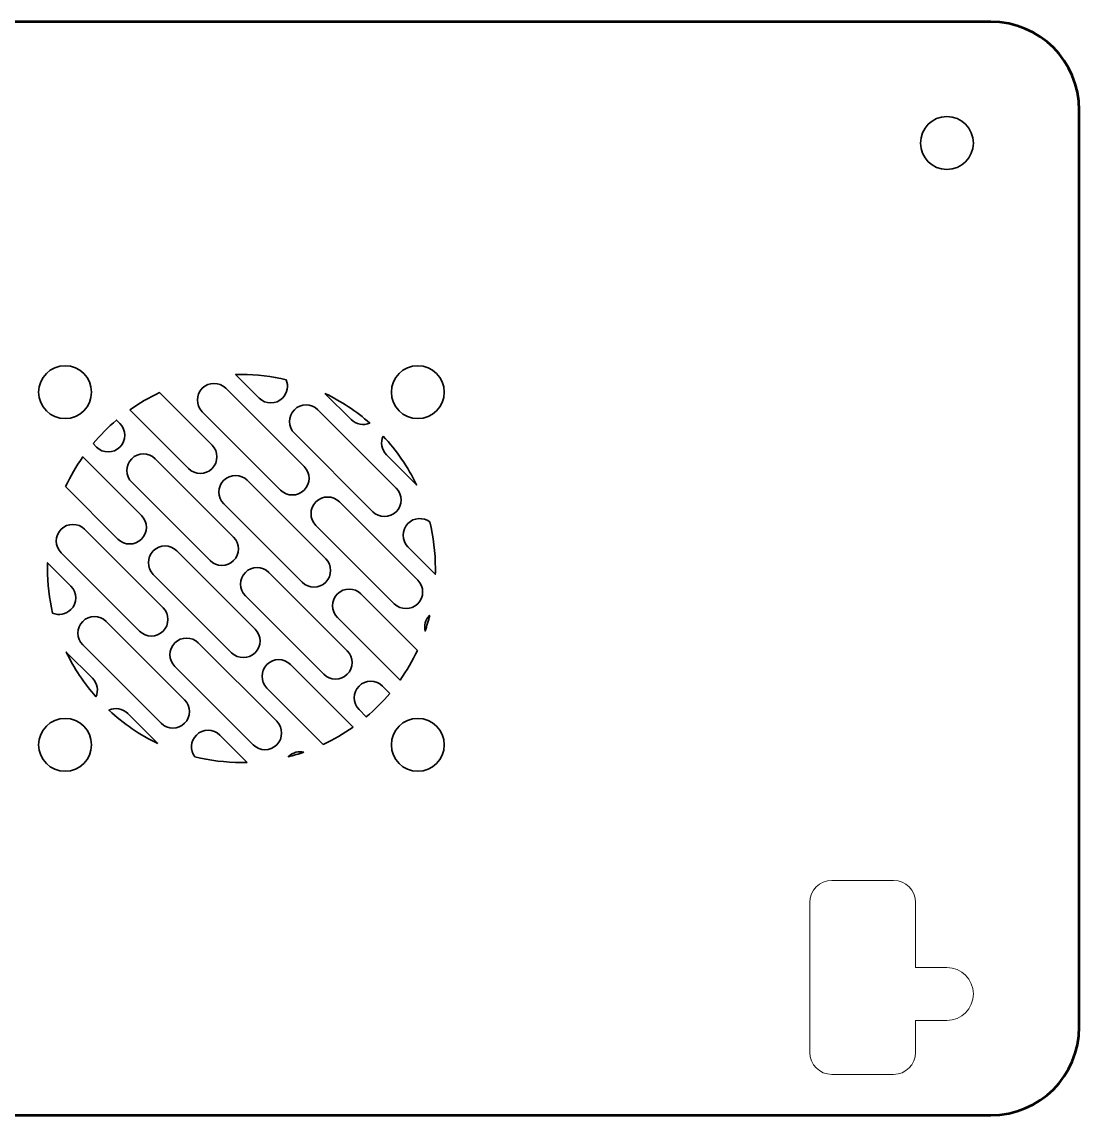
# Model space of a CAD drawing. Header units: centimetres. Extents: x -15.3 to -5.7, y -0.3 to 12.3.
# Drawn here: x -11.75 to -5.75, y 6.05 to 12.25 of the extents above; entities that cross this region are included whole.
import ezdxf

# ---------------------------------------------------------------- set-up
doc = ezdxf.new("R2010")
doc.units = ezdxf.units.CM
doc.header["$MEASUREMENT"] = 0
doc.layers.add('Layer 1', color=7, linetype='Continuous')

msp = doc.modelspace()

# ---------------------------------------------------------------- linework, layer by layer
at = {"layer": 'Layer 1', "color": 250, "lineweight": 35}
for centre in [(-6.4995, 11.563), (-11.5, 10.15), (-9.5, 10.15), (-11.5, 8.15), (-9.5, 8.15)]:
    msp.add_ellipse(centre, major_axis=(0, 0.15), ratio=1, dxfattribs=at)
at = {"layer": 'Layer 1', "lineweight": 53}
msp.add_open_spline([(-14.74997, 12.25006), (-14.74997, 12.25006), (-6.25004, 12.25006), (-6.25004, 12.25006), (-6.25004, 12.25006), (-5.97304, 12.25006), (-5.74994, 12.02697), (-5.74994, 11.74996), (-5.74994, 11.74996), (-5.74994, 11.74996), (-5.74994, 6.55004), (-5.74994, 6.55004), (-5.74994, 6.55004), (-5.74994, 6.27304), (-5.97304, 6.04994), (-6.25004, 6.04994), (-6.25004, 6.04994), (-6.25004, 6.04994), (-14.74997, 6.04994), (-14.74997, 6.04994), (-14.74997, 6.04994), (-15.02697, 6.04994), (-15.25006, 6.27304), (-15.25006, 6.55004), (-15.25006, 6.55004), (-15.25006, 6.55004), (-15.25006, 11.74996), (-15.25006, 11.74996), (-15.25006, 11.74996), (-15.25006, 12.02697), (-15.02697, 12.25006), (-14.74997, 12.25006)], degree=3, knots=[0, 0, 0, 0, 0.125, 0.125, 0.125, 0.125, 0.25, 0.25, 0.25, 0.25, 0.375, 0.375, 0.375, 0.375, 0.5, 0.5, 0.5, 0.5, 0.625, 0.625, 0.625, 0.625, 0.75, 0.75, 0.75, 0.75, 0.875, 0.875, 0.875, 0.875, 1, 1, 1, 1], dxfattribs=at)
at = {"layer": 'Layer 1', "color": 250, "lineweight": 35}
for points, knots in [([(-10.5, 10.25), (-10.41282, 10.25), (-10.32802, 10.2398), (-10.24669, 10.22063), (-10.24669, 10.22063), (-10.23191, 10.18623), (-10.23856, 10.14481), (-10.26666, 10.11672), (-10.26666, 10.11672), (-10.30347, 10.0799), (-10.36318, 10.0799), (-10.39999, 10.11672), (-10.39999, 10.11672), (-10.39999, 10.11672), (-10.53275, 10.24948), (-10.53275, 10.24948), (-10.53275, 10.24948), (-10.52187, 10.24979), (-10.51096, 10.25), (-10.5, 10.25)], [0, 0, 0, 0, 0.2, 0.2, 0.2, 0.2, 0.4, 0.4, 0.4, 0.4, 0.6, 0.6, 0.6, 0.6, 0.8, 0.8, 0.8, 0.8, 1, 1, 1, 1]), ([(-10.14442, 9.72781), (-10.10761, 9.69099), (-10.10761, 9.63128), (-10.14442, 9.59447), (-10.14442, 9.59447), (-10.18124, 9.55765), (-10.24095, 9.55765), (-10.27777, 9.59447), (-10.27777, 9.59447), (-10.27777, 9.59447), (-10.72223, 10.03893), (-10.72223, 10.03893), (-10.72223, 10.03893), (-10.75905, 10.07575), (-10.75905, 10.13546), (-10.72223, 10.17228), (-10.72223, 10.17228), (-10.68542, 10.20909), (-10.62571, 10.20909), (-10.58889, 10.17228), (-10.58889, 10.17228), (-10.58889, 10.17228), (-10.14442, 9.72781), (-10.14442, 9.72781)], [0, 0, 0, 0, 0.1666667, 0.1666667, 0.1666667, 0.1666667, 0.3333333, 0.3333333, 0.3333333, 0.3333333, 0.5, 0.5, 0.5, 0.5, 0.6666667, 0.6666667, 0.6666667, 0.6666667, 0.8333333, 0.8333333, 0.8333333, 0.8333333, 1, 1, 1, 1]), ([(-11.13296, 10.04964), (-11.07994, 10.08702), (-11.02346, 10.11979), (-10.96411, 10.14746), (-10.96411, 10.14746), (-10.96411, 10.14746), (-10.66668, 9.85003), (-10.66668, 9.85003), (-10.66668, 9.85003), (-10.62986, 9.81322), (-10.62986, 9.75351), (-10.66668, 9.71669), (-10.66668, 9.71669), (-10.70349, 9.67988), (-10.7632, 9.67988), (-10.80002, 9.71669), (-10.80002, 9.71669), (-10.80002, 9.71669), (-11.13296, 10.04964), (-11.13296, 10.04964)], [0, 0, 0, 0, 0.2, 0.2, 0.2, 0.2, 0.4, 0.4, 0.4, 0.4, 0.6, 0.6, 0.6, 0.6, 0.8, 0.8, 0.8, 0.8, 1, 1, 1, 1]), ([(-10.02619, 10.14293), (-9.93382, 10.09875), (-9.84858, 10.04205), (-9.77264, 9.97504), (-9.77264, 9.97504), (-9.80728, 9.95959), (-9.84933, 9.96607), (-9.87775, 9.99449), (-9.87775, 9.99449), (-9.87775, 9.99449), (-10.02619, 10.14293), (-10.02619, 10.14293)], [0, 0, 0, 0, 0.3333333, 0.3333333, 0.3333333, 0.3333333, 0.6666667, 0.6666667, 0.6666667, 0.6666667, 1, 1, 1, 1]), ([(-9.62217, 9.60558), (-9.58536, 9.56876), (-9.58536, 9.50905), (-9.62217, 9.47224), (-9.62217, 9.47224), (-9.65899, 9.43542), (-9.7187, 9.43542), (-9.75552, 9.47224), (-9.75552, 9.47224), (-9.75552, 9.47224), (-10.19998, 9.91671), (-10.19998, 9.91671), (-10.19998, 9.91671), (-10.2368, 9.95352), (-10.2368, 10.01323), (-10.19998, 10.05005), (-10.19998, 10.05005), (-10.16317, 10.08686), (-10.10346, 10.08686), (-10.06664, 10.05005), (-10.06664, 10.05005), (-10.06664, 10.05005), (-9.62217, 9.60558), (-9.62217, 9.60558)], [0, 0, 0, 0, 0.1666667, 0.1666667, 0.1666667, 0.1666667, 0.3333333, 0.3333333, 0.3333333, 0.3333333, 0.5, 0.5, 0.5, 0.5, 0.6666667, 0.6666667, 0.6666667, 0.6666667, 0.8333333, 0.8333333, 0.8333333, 0.8333333, 1, 1, 1, 1]), ([(-11.34155, 9.85821), (-11.30098, 9.90637), (-11.25636, 9.95098), (-11.20821, 9.99155), (-11.20821, 9.99155), (-11.20821, 9.99155), (-11.18893, 9.97227), (-11.18893, 9.97227), (-11.18893, 9.97227), (-11.15211, 9.93545), (-11.15211, 9.87574), (-11.18893, 9.83893), (-11.18893, 9.83893), (-11.22574, 9.80211), (-11.28545, 9.80211), (-11.32227, 9.83893), (-11.32227, 9.83893), (-11.32227, 9.83893), (-11.34155, 9.85821), (-11.34155, 9.85821)], [0, 0, 0, 0, 0.2, 0.2, 0.2, 0.2, 0.4, 0.4, 0.4, 0.4, 0.6, 0.6, 0.6, 0.6, 0.8, 0.8, 0.8, 0.8, 1, 1, 1, 1]), ([(-9.6965, 9.90108), (-9.62006, 9.81933), (-9.5559, 9.72594), (-9.50707, 9.62381), (-9.50707, 9.62381), (-9.50707, 9.62381), (-9.67773, 9.79447), (-9.67773, 9.79447), (-9.67773, 9.79447), (-9.70656, 9.8233), (-9.71281, 9.86616), (-9.6965, 9.90108)], [0, 0, 0, 0, 0.3333333, 0.3333333, 0.3333333, 0.3333333, 0.6666667, 0.6666667, 0.6666667, 0.6666667, 1, 1, 1, 1]), ([(-10.54445, 9.32779), (-10.50763, 9.29097), (-10.50763, 9.23126), (-10.54445, 9.19445), (-10.54445, 9.19445), (-10.58126, 9.15763), (-10.64097, 9.15763), (-10.67779, 9.19445), (-10.67779, 9.19445), (-10.67779, 9.19445), (-11.12225, 9.63892), (-11.12225, 9.63892), (-11.12225, 9.63892), (-11.15907, 9.67573), (-11.15907, 9.73544), (-11.12225, 9.77225), (-11.12225, 9.77225), (-11.08544, 9.80907), (-11.02573, 9.80907), (-10.98892, 9.77225), (-10.98892, 9.77225), (-10.98892, 9.77225), (-10.54445, 9.32779), (-10.54445, 9.32779)], [0, 0, 0, 0, 0.1666667, 0.1666667, 0.1666667, 0.1666667, 0.3333333, 0.3333333, 0.3333333, 0.3333333, 0.5, 0.5, 0.5, 0.5, 0.6666667, 0.6666667, 0.6666667, 0.6666667, 0.8333333, 0.8333333, 0.8333333, 0.8333333, 1, 1, 1, 1]), ([(-11.49746, 9.61411), (-11.46979, 9.67346), (-11.43702, 9.72994), (-11.39964, 9.78296), (-11.39964, 9.78296), (-11.39964, 9.78296), (-11.06669, 9.45002), (-11.06669, 9.45002), (-11.06669, 9.45002), (-11.02988, 9.4132), (-11.02988, 9.35349), (-11.06669, 9.31668), (-11.06669, 9.31668), (-11.10351, 9.27986), (-11.16322, 9.27986), (-11.20003, 9.31668), (-11.20003, 9.31668), (-11.20003, 9.31668), (-11.49746, 9.61411), (-11.49746, 9.61411)], [0, 0, 0, 0, 0.2, 0.2, 0.2, 0.2, 0.4, 0.4, 0.4, 0.4, 0.6, 0.6, 0.6, 0.6, 0.8, 0.8, 0.8, 0.8, 1, 1, 1, 1]), ([(-10.0222, 9.20556), (-9.98538, 9.16874), (-9.98538, 9.10904), (-10.0222, 9.07222), (-10.0222, 9.07222), (-10.05901, 9.03541), (-10.11872, 9.03541), (-10.15554, 9.07222), (-10.15554, 9.07222), (-10.15554, 9.07222), (-10.60001, 9.51668), (-10.60001, 9.51668), (-10.60001, 9.51668), (-10.63682, 9.5535), (-10.63682, 9.61321), (-10.60001, 9.65003), (-10.60001, 9.65003), (-10.56319, 9.68684), (-10.50348, 9.68684), (-10.46667, 9.65003), (-10.46667, 9.65003), (-10.46667, 9.65003), (-10.0222, 9.20556), (-10.0222, 9.20556)], [0, 0, 0, 0, 0.1666667, 0.1666667, 0.1666667, 0.1666667, 0.3333333, 0.3333333, 0.3333333, 0.3333333, 0.5, 0.5, 0.5, 0.5, 0.6666667, 0.6666667, 0.6666667, 0.6666667, 0.8333333, 0.8333333, 0.8333333, 0.8333333, 1, 1, 1, 1]), ([(-9.49995, 9.08333), (-9.46313, 9.04651), (-9.46313, 8.9868), (-9.49995, 8.94999), (-9.49995, 8.94999), (-9.53676, 8.91317), (-9.59647, 8.91317), (-9.63329, 8.94999), (-9.63329, 8.94999), (-9.63329, 8.94999), (-10.07776, 9.39446), (-10.07776, 9.39446), (-10.07776, 9.39446), (-10.11457, 9.43127), (-10.11457, 9.49098), (-10.07776, 9.5278), (-10.07776, 9.5278), (-10.04094, 9.56461), (-9.98123, 9.56461), (-9.94442, 9.5278), (-9.94442, 9.5278), (-9.94442, 9.5278), (-9.49995, 9.08333), (-9.49995, 9.08333)], [0, 0, 0, 0, 0.1666667, 0.1666667, 0.1666667, 0.1666667, 0.3333333, 0.3333333, 0.3333333, 0.3333333, 0.5, 0.5, 0.5, 0.5, 0.6666667, 0.6666667, 0.6666667, 0.6666667, 0.8333333, 0.8333333, 0.8333333, 0.8333333, 1, 1, 1, 1]), ([(-9.43201, 9.41414), (-9.41114, 9.32952), (-9.4, 9.24106), (-9.4, 9.15), (-9.4, 9.15), (-9.4, 9.13904), (-9.40021, 9.12813), (-9.40052, 9.11725), (-9.40052, 9.11725), (-9.40052, 9.11725), (-9.55551, 9.27223), (-9.55551, 9.27223), (-9.55551, 9.27223), (-9.59232, 9.30904), (-9.59232, 9.36876), (-9.55551, 9.40557), (-9.55551, 9.40557), (-9.52182, 9.43926), (-9.46896, 9.44212), (-9.43201, 9.41414)], [0, 0, 0, 0, 0.2, 0.2, 0.2, 0.2, 0.4, 0.4, 0.4, 0.4, 0.6, 0.6, 0.6, 0.6, 0.8, 0.8, 0.8, 0.8, 1, 1, 1, 1]), ([(-10.94447, 8.92777), (-10.90765, 8.89095), (-10.90765, 8.83124), (-10.94447, 8.79442), (-10.94447, 8.79442), (-10.98128, 8.75761), (-11.04099, 8.75761), (-11.07781, 8.79442), (-11.07781, 8.79442), (-11.07781, 8.79442), (-11.52228, 9.23889), (-11.52228, 9.23889), (-11.52228, 9.23889), (-11.55909, 9.27571), (-11.55909, 9.33542), (-11.52228, 9.37223), (-11.52228, 9.37223), (-11.48546, 9.40905), (-11.42575, 9.40905), (-11.38893, 9.37223), (-11.38893, 9.37223), (-11.38893, 9.37223), (-10.94447, 8.92777), (-10.94447, 8.92777)], [0, 0, 0, 0, 0.1666667, 0.1666667, 0.1666667, 0.1666667, 0.3333333, 0.3333333, 0.3333333, 0.3333333, 0.5, 0.5, 0.5, 0.5, 0.6666667, 0.6666667, 0.6666667, 0.6666667, 0.8333333, 0.8333333, 0.8333333, 0.8333333, 1, 1, 1, 1]), ([(-10.42222, 8.80554), (-10.38541, 8.76872), (-10.38541, 8.70901), (-10.42222, 8.6722), (-10.42222, 8.6722), (-10.45904, 8.63538), (-10.51874, 8.63538), (-10.55556, 8.6722), (-10.55556, 8.6722), (-10.55556, 8.6722), (-11.00003, 9.11667), (-11.00003, 9.11667), (-11.00003, 9.11667), (-11.03684, 9.15348), (-11.03684, 9.21319), (-11.00003, 9.25001), (-11.00003, 9.25001), (-10.96321, 9.28682), (-10.9035, 9.28682), (-10.86668, 9.25001), (-10.86668, 9.25001), (-10.86668, 9.25001), (-10.42222, 8.80554), (-10.42222, 8.80554)], [0, 0, 0, 0, 0.1666667, 0.1666667, 0.1666667, 0.1666667, 0.3333333, 0.3333333, 0.3333333, 0.3333333, 0.5, 0.5, 0.5, 0.5, 0.6666667, 0.6666667, 0.6666667, 0.6666667, 0.8333333, 0.8333333, 0.8333333, 0.8333333, 1, 1, 1, 1]), ([(-11.57063, 8.89669), (-11.5898, 8.97802), (-11.6, 9.06282), (-11.6, 9.15), (-11.6, 9.15), (-11.6, 9.16096), (-11.59979, 9.17187), (-11.59948, 9.18275), (-11.59948, 9.18275), (-11.59948, 9.18275), (-11.46672, 9.04999), (-11.46672, 9.04999), (-11.46672, 9.04999), (-11.4299, 9.01318), (-11.4299, 8.95347), (-11.46672, 8.91666), (-11.46672, 8.91666), (-11.49481, 8.88856), (-11.53623, 8.88191), (-11.57063, 8.89669)], [0, 0, 0, 0, 0.2, 0.2, 0.2, 0.2, 0.4, 0.4, 0.4, 0.4, 0.6, 0.6, 0.6, 0.6, 0.8, 0.8, 0.8, 0.8, 1, 1, 1, 1]), ([(-9.89997, 8.68331), (-9.86316, 8.6465), (-9.86316, 8.58679), (-9.89997, 8.54997), (-9.89997, 8.54997), (-9.93679, 8.51316), (-9.9965, 8.51316), (-10.03331, 8.54997), (-10.03331, 8.54997), (-10.03331, 8.54997), (-10.47777, 8.99443), (-10.47777, 8.99443), (-10.47777, 8.99443), (-10.51459, 9.03125), (-10.51459, 9.09096), (-10.47777, 9.12777), (-10.47777, 9.12777), (-10.44096, 9.16459), (-10.38125, 9.16459), (-10.34443, 9.12777), (-10.34443, 9.12777), (-10.34443, 9.12777), (-9.89997, 8.68331), (-9.89997, 8.68331)], [0, 0, 0, 0, 0.1666667, 0.1666667, 0.1666667, 0.1666667, 0.3333333, 0.3333333, 0.3333333, 0.3333333, 0.5, 0.5, 0.5, 0.5, 0.6666667, 0.6666667, 0.6666667, 0.6666667, 0.8333333, 0.8333333, 0.8333333, 0.8333333, 1, 1, 1, 1]), ([(-9.50254, 8.68589), (-9.53021, 8.62654), (-9.56298, 8.57005), (-9.60036, 8.51703), (-9.60036, 8.51703), (-9.60036, 8.51703), (-9.95553, 8.87221), (-9.95553, 8.87221), (-9.95553, 8.87221), (-9.99234, 8.90902), (-9.99234, 8.96873), (-9.95553, 9.00555), (-9.95553, 9.00555), (-9.91871, 9.04236), (-9.859, 9.04236), (-9.82219, 9.00555), (-9.82219, 9.00555), (-9.82219, 9.00555), (-9.50254, 8.68589), (-9.50254, 8.68589)], [0, 0, 0, 0, 0.2, 0.2, 0.2, 0.2, 0.4, 0.4, 0.4, 0.4, 0.6, 0.6, 0.6, 0.6, 0.8, 0.8, 0.8, 0.8, 1, 1, 1, 1]), ([(-10.82224, 8.40552), (-10.78542, 8.3687), (-10.78542, 8.30899), (-10.82224, 8.27217), (-10.82224, 8.27217), (-10.85905, 8.23536), (-10.91876, 8.23536), (-10.95558, 8.27217), (-10.95558, 8.27217), (-10.95558, 8.27217), (-11.40005, 8.71664), (-11.40005, 8.71664), (-11.40005, 8.71664), (-11.43686, 8.75346), (-11.43686, 8.81317), (-11.40005, 8.84998), (-11.40005, 8.84998), (-11.36323, 8.8868), (-11.30352, 8.8868), (-11.26671, 8.84998), (-11.26671, 8.84998), (-11.26671, 8.84998), (-10.82224, 8.40552), (-10.82224, 8.40552)], [0, 0, 0, 0, 0.1666667, 0.1666667, 0.1666667, 0.1666667, 0.3333333, 0.3333333, 0.3333333, 0.3333333, 0.5, 0.5, 0.5, 0.5, 0.6666667, 0.6666667, 0.6666667, 0.6666667, 0.8333333, 0.8333333, 0.8333333, 0.8333333, 1, 1, 1, 1]), ([(-9.43243, 8.88415), (-9.43991, 8.85406), (-9.44857, 8.82443), (-9.45846, 8.79537), (-9.45846, 8.79537), (-9.46552, 8.826), (-9.45713, 8.85947), (-9.43328, 8.88332), (-9.43328, 8.88332), (-9.43328, 8.88332), (-9.43243, 8.88415), (-9.43243, 8.88415)], [0, 0, 0, 0, 0.3333333, 0.3333333, 0.3333333, 0.3333333, 0.6666667, 0.6666667, 0.6666667, 0.6666667, 1, 1, 1, 1]), ([(-10.29999, 8.28329), (-10.26317, 8.24647), (-10.26317, 8.18676), (-10.29999, 8.14995), (-10.29999, 8.14995), (-10.3368, 8.11313), (-10.39651, 8.11313), (-10.43333, 8.14995), (-10.43333, 8.14995), (-10.43333, 8.14995), (-10.8778, 8.59442), (-10.8778, 8.59442), (-10.8778, 8.59442), (-10.91461, 8.63123), (-10.91461, 8.69094), (-10.8778, 8.72776), (-10.8778, 8.72776), (-10.84098, 8.76457), (-10.78127, 8.76457), (-10.74446, 8.72776), (-10.74446, 8.72776), (-10.74446, 8.72776), (-10.29999, 8.28329), (-10.29999, 8.28329)], [0, 0, 0, 0, 0.1666667, 0.1666667, 0.1666667, 0.1666667, 0.3333333, 0.3333333, 0.3333333, 0.3333333, 0.5, 0.5, 0.5, 0.5, 0.6666667, 0.6666667, 0.6666667, 0.6666667, 0.8333333, 0.8333333, 0.8333333, 0.8333333, 1, 1, 1, 1]), ([(-11.32504, 8.42264), (-11.39205, 8.49858), (-11.44875, 8.58382), (-11.49293, 8.67619), (-11.49293, 8.67619), (-11.49293, 8.67619), (-11.34449, 8.52775), (-11.34449, 8.52775), (-11.34449, 8.52775), (-11.31607, 8.49933), (-11.30959, 8.45728), (-11.32504, 8.42264)], [0, 0, 0, 0, 0.3333333, 0.3333333, 0.3333333, 0.3333333, 0.6666667, 0.6666667, 0.6666667, 0.6666667, 1, 1, 1, 1]), ([(-9.86703, 8.25036), (-9.92005, 8.21298), (-9.97654, 8.18021), (-10.03589, 8.15254), (-10.03589, 8.15254), (-10.03589, 8.15254), (-10.35555, 8.47219), (-10.35555, 8.47219), (-10.35555, 8.47219), (-10.39236, 8.509), (-10.39236, 8.56871), (-10.35555, 8.60553), (-10.35555, 8.60553), (-10.31873, 8.64234), (-10.25902, 8.64234), (-10.22221, 8.60553), (-10.22221, 8.60553), (-10.22221, 8.60553), (-9.86703, 8.25036), (-9.86703, 8.25036)], [0, 0, 0, 0, 0.2, 0.2, 0.2, 0.2, 0.4, 0.4, 0.4, 0.4, 0.6, 0.6, 0.6, 0.6, 0.8, 0.8, 0.8, 0.8, 1, 1, 1, 1]), ([(-9.65845, 8.44179), (-9.69902, 8.39364), (-9.74363, 8.34902), (-9.79179, 8.30845), (-9.79179, 8.30845), (-9.79179, 8.30845), (-9.8333, 8.34996), (-9.8333, 8.34996), (-9.8333, 8.34996), (-9.87011, 8.38678), (-9.87011, 8.44648), (-9.8333, 8.4833), (-9.8333, 8.4833), (-9.79648, 8.52011), (-9.73678, 8.52011), (-9.69996, 8.4833), (-9.69996, 8.4833), (-9.69996, 8.4833), (-9.65845, 8.44179), (-9.65845, 8.44179)], [0, 0, 0, 0, 0.2, 0.2, 0.2, 0.2, 0.4, 0.4, 0.4, 0.4, 0.6, 0.6, 0.6, 0.6, 0.8, 0.8, 0.8, 0.8, 1, 1, 1, 1]), ([(-10.97381, 8.15707), (-11.07593, 8.20592), (-11.16933, 8.27005), (-11.25108, 8.3465), (-11.25108, 8.3465), (-11.21616, 8.36281), (-11.1733, 8.35656), (-11.14447, 8.32773), (-11.14447, 8.32773), (-11.14447, 8.32773), (-10.97381, 8.15707), (-10.97381, 8.15707)], [0, 0, 0, 0, 0.3333333, 0.3333333, 0.3333333, 0.3333333, 0.6666667, 0.6666667, 0.6666667, 0.6666667, 1, 1, 1, 1]), ([(-10.46725, 8.05052), (-10.47813, 8.05021), (-10.48904, 8.05), (-10.5, 8.05), (-10.5, 8.05), (-10.59106, 8.05), (-10.67952, 8.06114), (-10.76414, 8.08201), (-10.76414, 8.08201), (-10.79212, 8.11896), (-10.78926, 8.17182), (-10.75557, 8.20551), (-10.75557, 8.20551), (-10.71876, 8.24232), (-10.65904, 8.24232), (-10.62223, 8.20551), (-10.62223, 8.20551), (-10.62223, 8.20551), (-10.46725, 8.05052), (-10.46725, 8.05052)], [0, 0, 0, 0, 0.2, 0.2, 0.2, 0.2, 0.4, 0.4, 0.4, 0.4, 0.6, 0.6, 0.6, 0.6, 0.8, 0.8, 0.8, 0.8, 1, 1, 1, 1]), ([(-10.14537, 8.10846), (-10.17443, 8.09857), (-10.20405, 8.08991), (-10.23415, 8.08243), (-10.23415, 8.08243), (-10.23415, 8.08243), (-10.23332, 8.08328), (-10.23332, 8.08328), (-10.23332, 8.08328), (-10.20947, 8.10713), (-10.176, 8.11552), (-10.14537, 8.10846)], [0, 0, 0, 0, 0.3333333, 0.3333333, 0.3333333, 0.3333333, 0.6666667, 0.6666667, 0.6666667, 0.6666667, 1, 1, 1, 1])]:
    msp.add_open_spline(points, degree=3, knots=knots, dxfattribs=at)
at = {"layer": 'Layer 1', "lineweight": 15}
msp.add_open_spline([(-7.15204, 7.38098), (-7.15204, 7.38098), (-6.80206, 7.38098), (-6.80206, 7.38098), (-6.80206, 7.38098), (-6.73281, 7.38098), (-6.67704, 7.32521), (-6.67704, 7.25596), (-6.67704, 7.25596), (-6.67704, 7.25596), (-6.67704, 6.887), (-6.67704, 6.887), (-6.67704, 6.887), (-6.67704, 6.887), (-6.4995, 6.887), (-6.4995, 6.887), (-6.4995, 6.887), (-6.41667, 6.887), (-6.3495, 6.81983), (-6.3495, 6.737), (-6.3495, 6.737), (-6.3495, 6.65417), (-6.41667, 6.587), (-6.4995, 6.587), (-6.4995, 6.587), (-6.4995, 6.587), (-6.67704, 6.587), (-6.67704, 6.587), (-6.67704, 6.587), (-6.67704, 6.587), (-6.67704, 6.40598), (-6.67704, 6.40598), (-6.67704, 6.40598), (-6.67704, 6.33673), (-6.73281, 6.28096), (-6.80206, 6.28096), (-6.80206, 6.28096), (-6.80206, 6.28096), (-7.15204, 6.28096), (-7.15204, 6.28096), (-7.15204, 6.28096), (-7.22129, 6.28096), (-7.27706, 6.33673), (-7.27706, 6.40598), (-7.27706, 6.40598), (-7.27706, 6.40598), (-7.27706, 7.25596), (-7.27706, 7.25596), (-7.27706, 7.25596), (-7.27706, 7.32521), (-7.22129, 7.38098), (-7.15204, 7.38098)], degree=3, knots=[0, 0, 0, 0, 0.0769231, 0.0769231, 0.0769231, 0.0769231, 0.1538462, 0.1538462, 0.1538462, 0.1538462, 0.2307692, 0.2307692, 0.2307692, 0.2307692, 0.3076923, 0.3076923, 0.3076923, 0.3076923, 0.3846154, 0.3846154, 0.3846154, 0.3846154, 0.4615385, 0.4615385, 0.4615385, 0.4615385, 0.5384615, 0.5384615, 0.5384615, 0.5384615, 0.6153846, 0.6153846, 0.6153846, 0.6153846, 0.6923077, 0.6923077, 0.6923077, 0.6923077, 0.7692308, 0.7692308, 0.7692308, 0.7692308, 0.8461538, 0.8461538, 0.8461538, 0.8461538, 0.9230769, 0.9230769, 0.9230769, 0.9230769, 1, 1, 1, 1], dxfattribs=at)

doc.saveas('drawing.dxf')
